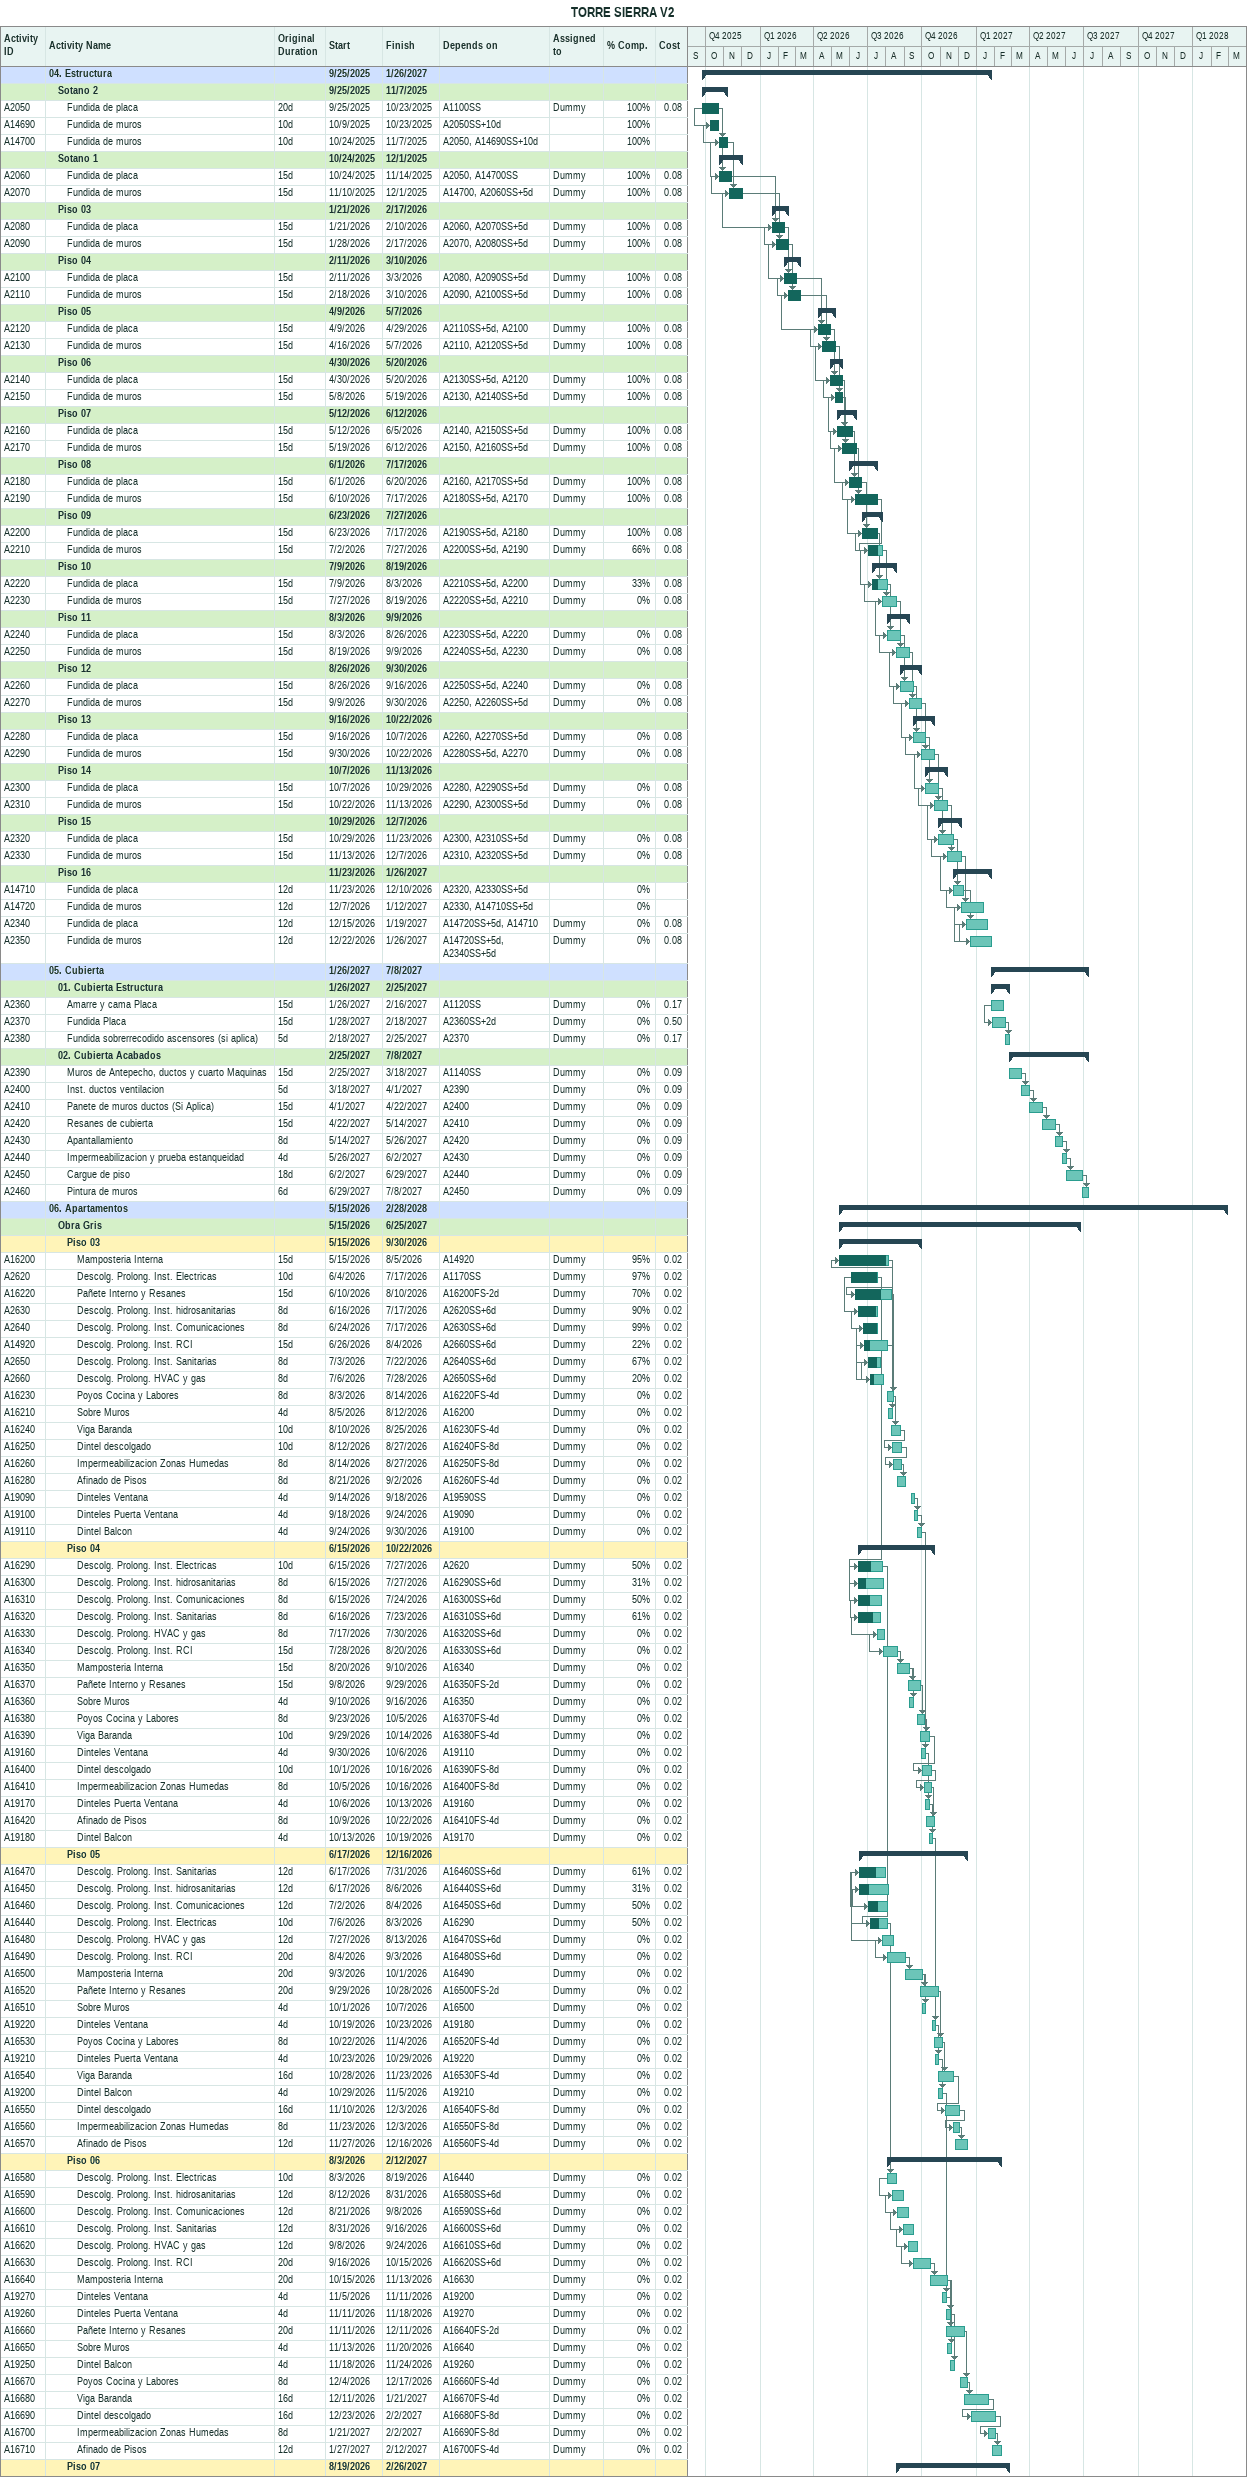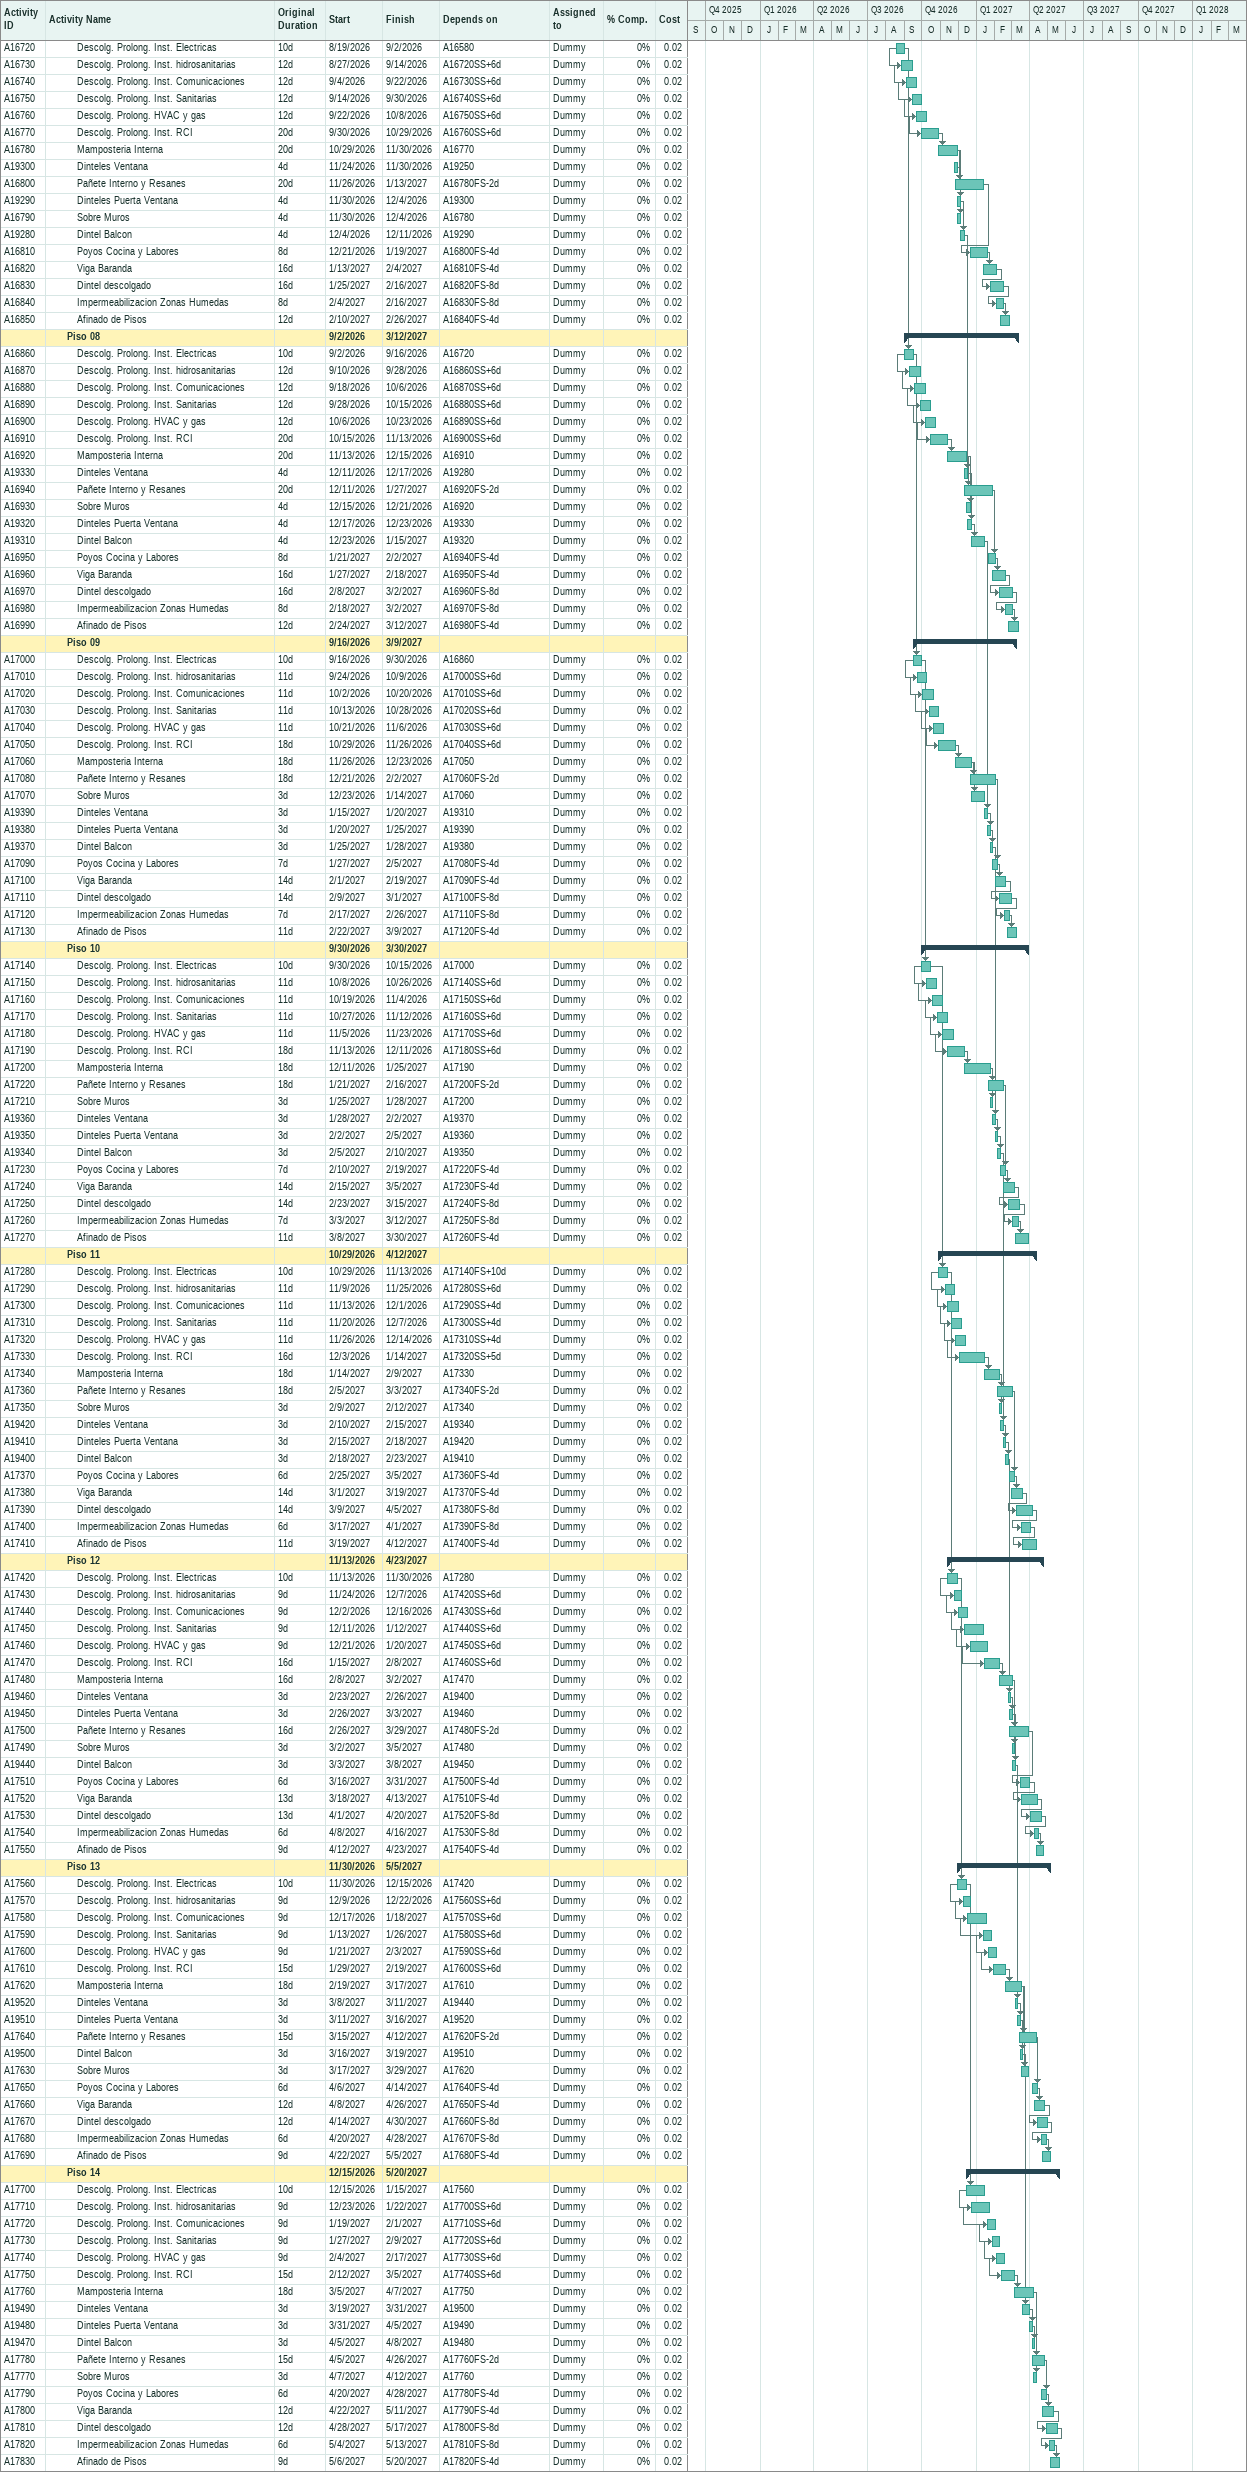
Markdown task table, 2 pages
TORRE SIERRA V2

| ID | Level | Task | Original duration | Start | Finish | Predecessors | Resources | % complete | Cost |
|---|---|---|---|---|---|---|---|---|---|
|  | 1 | **04. Estructura** |  | 2025-09-25 | 2027-01-26 |  |  |  |  |
|  | 2 | **Sotano 2** |  | 2025-09-25 | 2025-11-07 |  |  |  |  |
| A2050 | 3 | Fundida de placa | 20d | 2025-09-25 | 2025-10-23 | A1100SS | Dummy | 100 | 0.08 |
| A14690 | 3 | Fundida de muros | 10d | 2025-10-09 | 2025-10-23 | A2050SS+10d |  | 100 |  |
| A14700 | 3 | Fundida de muros | 10d | 2025-10-24 | 2025-11-07 | A2050, A14690SS+10d |  | 100 |  |
|  | 2 | **Sotano 1** |  | 2025-10-24 | 2025-12-01 |  |  |  |  |
| A2060 | 3 | Fundida de placa | 15d | 2025-10-24 | 2025-11-14 | A2050, A14700SS | Dummy | 100 | 0.08 |
| A2070 | 3 | Fundida de muros | 15d | 2025-11-10 | 2025-12-01 | A14700, A2060SS+5d | Dummy | 100 | 0.08 |
|  | 2 | **Piso 03** |  | 2026-01-21 | 2026-02-17 |  |  |  |  |
| A2080 | 3 | Fundida de placa | 15d | 2026-01-21 | 2026-02-10 | A2060, A2070SS+5d | Dummy | 100 | 0.08 |
| A2090 | 3 | Fundida de muros | 15d | 2026-01-28 | 2026-02-17 | A2070, A2080SS+5d | Dummy | 100 | 0.08 |
|  | 2 | **Piso 04** |  | 2026-02-11 | 2026-03-10 |  |  |  |  |
| A2100 | 3 | Fundida de placa | 15d | 2026-02-11 | 2026-03-03 | A2080, A2090SS+5d | Dummy | 100 | 0.08 |
| A2110 | 3 | Fundida de muros | 15d | 2026-02-18 | 2026-03-10 | A2090, A2100SS+5d | Dummy | 100 | 0.08 |
|  | 2 | **Piso 05** |  | 2026-04-09 | 2026-05-07 |  |  |  |  |
| A2120 | 3 | Fundida de placa | 15d | 2026-04-09 | 2026-04-29 | A2110SS+5d, A2100 | Dummy | 100 | 0.08 |
| A2130 | 3 | Fundida de muros | 15d | 2026-04-16 | 2026-05-07 | A2110, A2120SS+5d | Dummy | 100 | 0.08 |
|  | 2 | **Piso 06** |  | 2026-04-30 | 2026-05-20 |  |  |  |  |
| A2140 | 3 | Fundida de placa | 15d | 2026-04-30 | 2026-05-20 | A2130SS+5d, A2120 | Dummy | 100 | 0.08 |
| A2150 | 3 | Fundida de muros | 15d | 2026-05-08 | 2026-05-19 | A2130, A2140SS+5d | Dummy | 100 | 0.08 |
|  | 2 | **Piso 07** |  | 2026-05-12 | 2026-06-12 |  |  |  |  |
| A2160 | 3 | Fundida de placa | 15d | 2026-05-12 | 2026-06-05 | A2140, A2150SS+5d | Dummy | 100 | 0.08 |
| A2170 | 3 | Fundida de muros | 15d | 2026-05-19 | 2026-06-12 | A2150, A2160SS+5d | Dummy | 100 | 0.08 |
|  | 2 | **Piso 08** |  | 2026-06-01 | 2026-07-17 |  |  |  |  |
| A2180 | 3 | Fundida de placa | 15d | 2026-06-01 | 2026-06-20 | A2160, A2170SS+5d | Dummy | 100 | 0.08 |
| A2190 | 3 | Fundida de muros | 15d | 2026-06-10 | 2026-07-17 | A2180SS+5d, A2170 | Dummy | 100 | 0.08 |
|  | 2 | **Piso 09** |  | 2026-06-23 | 2026-07-27 |  |  |  |  |
| A2200 | 3 | Fundida de placa | 15d | 2026-06-23 | 2026-07-17 | A2190SS+5d, A2180 | Dummy | 100 | 0.08 |
| A2210 | 3 | Fundida de muros | 15d | 2026-07-02 | 2026-07-27 | A2200SS+5d, A2190 | Dummy | 66 | 0.08 |
|  | 2 | **Piso 10** |  | 2026-07-09 | 2026-08-19 |  |  |  |  |
| A2220 | 3 | Fundida de placa | 15d | 2026-07-09 | 2026-08-03 | A2210SS+5d, A2200 | Dummy | 33 | 0.08 |
| A2230 | 3 | Fundida de muros | 15d | 2026-07-27 | 2026-08-19 | A2220SS+5d, A2210 | Dummy | 0 | 0.08 |
|  | 2 | **Piso 11** |  | 2026-08-03 | 2026-09-09 |  |  |  |  |
| A2240 | 3 | Fundida de placa | 15d | 2026-08-03 | 2026-08-26 | A2230SS+5d, A2220 | Dummy | 0 | 0.08 |
| A2250 | 3 | Fundida de muros | 15d | 2026-08-19 | 2026-09-09 | A2240SS+5d, A2230 | Dummy | 0 | 0.08 |
|  | 2 | **Piso 12** |  | 2026-08-26 | 2026-09-30 |  |  |  |  |
| A2260 | 3 | Fundida de placa | 15d | 2026-08-26 | 2026-09-16 | A2250SS+5d, A2240 | Dummy | 0 | 0.08 |
| A2270 | 3 | Fundida de muros | 15d | 2026-09-09 | 2026-09-30 | A2250, A2260SS+5d | Dummy | 0 | 0.08 |
|  | 2 | **Piso 13** |  | 2026-09-16 | 2026-10-22 |  |  |  |  |
| A2280 | 3 | Fundida de placa | 15d | 2026-09-16 | 2026-10-07 | A2260, A2270SS+5d | Dummy | 0 | 0.08 |
| A2290 | 3 | Fundida de muros | 15d | 2026-09-30 | 2026-10-22 | A2280SS+5d, A2270 | Dummy | 0 | 0.08 |
|  | 2 | **Piso 14** |  | 2026-10-07 | 2026-11-13 |  |  |  |  |
| A2300 | 3 | Fundida de placa | 15d | 2026-10-07 | 2026-10-29 | A2280, A2290SS+5d | Dummy | 0 | 0.08 |
| A2310 | 3 | Fundida de muros | 15d | 2026-10-22 | 2026-11-13 | A2290, A2300SS+5d | Dummy | 0 | 0.08 |
|  | 2 | **Piso 15** |  | 2026-10-29 | 2026-12-07 |  |  |  |  |
| A2320 | 3 | Fundida de placa | 15d | 2026-10-29 | 2026-11-23 | A2300, A2310SS+5d | Dummy | 0 | 0.08 |
| A2330 | 3 | Fundida de muros | 15d | 2026-11-13 | 2026-12-07 | A2310, A2320SS+5d | Dummy | 0 | 0.08 |
|  | 2 | **Piso 16** |  | 2026-11-23 | 2027-01-26 |  |  |  |  |
| A14710 | 3 | Fundida de placa | 12d | 2026-11-23 | 2026-12-10 | A2320, A2330SS+5d |  | 0 |  |
| A14720 | 3 | Fundida de muros | 12d | 2026-12-07 | 2027-01-12 | A2330, A14710SS+5d |  | 0 |  |
| A2340 | 3 | Fundida de placa | 12d | 2026-12-15 | 2027-01-19 | A14720SS+5d, A14710 | Dummy | 0 | 0.08 |
| A2350 | 3 | Fundida de muros | 12d | 2026-12-22 | 2027-01-26 | A14720SS+5d, A2340SS+5d | Dummy | 0 | 0.08 |
|  | 1 | **05. Cubierta** |  | 2027-01-26 | 2027-07-08 |  |  |  |  |
|  | 2 | **01. Cubierta Estructura** |  | 2027-01-26 | 2027-02-25 |  |  |  |  |
| A2360 | 3 | Amarre y cama Placa | 15d | 2027-01-26 | 2027-02-16 | A1120SS | Dummy | 0 | 0.17 |
| A2370 | 3 | Fundida Placa | 15d | 2027-01-28 | 2027-02-18 | A2360SS+2d | Dummy | 0 | 0.50 |
| A2380 | 3 | Fundida sobrerrecodido ascensores (si aplica) | 5d | 2027-02-18 | 2027-02-25 | A2370 | Dummy | 0 | 0.17 |
|  | 2 | **02. Cubierta Acabados** |  | 2027-02-25 | 2027-07-08 |  |  |  |  |
| A2390 | 3 | Muros de Antepecho, ductos y cuarto Maquinas | 15d | 2027-02-25 | 2027-03-18 | A1140SS | Dummy | 0 | 0.09 |
| A2400 | 3 | Inst. ductos ventilacion | 5d | 2027-03-18 | 2027-04-01 | A2390 | Dummy | 0 | 0.09 |
| A2410 | 3 | Panete de muros ductos (Si Aplica) | 15d | 2027-04-01 | 2027-04-22 | A2400 | Dummy | 0 | 0.09 |
| A2420 | 3 | Resanes de cubierta | 15d | 2027-04-22 | 2027-05-14 | A2410 | Dummy | 0 | 0.09 |
| A2430 | 3 | Apantallamiento | 8d | 2027-05-14 | 2027-05-26 | A2420 | Dummy | 0 | 0.09 |
| A2440 | 3 | Impermeabilizacion y prueba estanqueidad | 4d | 2027-05-26 | 2027-06-02 | A2430 | Dummy | 0 | 0.09 |
| A2450 | 3 | Cargue de piso | 18d | 2027-06-02 | 2027-06-29 | A2440 | Dummy | 0 | 0.09 |
| A2460 | 3 | Pintura de muros | 6d | 2027-06-29 | 2027-07-08 | A2450 | Dummy | 0 | 0.09 |
|  | 1 | **06. Apartamentos** |  | 2026-05-15 | 2028-02-28 |  |  |  |  |
|  | 2 | **Obra Gris** |  | 2026-05-15 | 2027-06-25 |  |  |  |  |
|  | 3 | **Piso 03** |  | 2026-05-15 | 2026-09-30 |  |  |  |  |
| A16200 | 4 | Mamposteria Interna | 15d | 2026-05-15 | 2026-08-05 | A14920 | Dummy | 95 | 0.02 |
| A2620 | 4 | Descolg. Prolong. Inst. Electricas | 10d | 2026-06-04 | 2026-07-17 | A1170SS | Dummy | 97 | 0.02 |
| A16220 | 4 | Pañete Interno y Resanes | 15d | 2026-06-10 | 2026-08-10 | A16200FS-2d | Dummy | 70 | 0.02 |
| A2630 | 4 | Descolg. Prolong. Inst. hidrosanitarias | 8d | 2026-06-16 | 2026-07-17 | A2620SS+6d | Dummy | 90 | 0.02 |
| A2640 | 4 | Descolg. Prolong. Inst. Comunicaciones | 8d | 2026-06-24 | 2026-07-17 | A2630SS+6d | Dummy | 99 | 0.02 |
| A14920 | 4 | Descolg. Prolong. Inst. RCI | 15d | 2026-06-26 | 2026-08-04 | A2660SS+6d | Dummy | 22 | 0.02 |
| A2650 | 4 | Descolg. Prolong. Inst. Sanitarias | 8d | 2026-07-03 | 2026-07-22 | A2640SS+6d | Dummy | 67 | 0.02 |
| A2660 | 4 | Descolg. Prolong. HVAC y gas | 8d | 2026-07-06 | 2026-07-28 | A2650SS+6d | Dummy | 20 | 0.02 |
| A16230 | 4 | Poyos Cocina y Labores | 8d | 2026-08-03 | 2026-08-14 | A16220FS-4d | Dummy | 0 | 0.02 |
| A16210 | 4 | Sobre Muros | 4d | 2026-08-05 | 2026-08-12 | A16200 | Dummy | 0 | 0.02 |
| A16240 | 4 | Viga Baranda | 10d | 2026-08-10 | 2026-08-25 | A16230FS-4d | Dummy | 0 | 0.02 |
| A16250 | 4 | Dintel descolgado | 10d | 2026-08-12 | 2026-08-27 | A16240FS-8d | Dummy | 0 | 0.02 |
| A16260 | 4 | Impermeabilizacion Zonas Humedas | 8d | 2026-08-14 | 2026-08-27 | A16250FS-8d | Dummy | 0 | 0.02 |
| A16280 | 4 | Afinado de Pisos | 8d | 2026-08-21 | 2026-09-02 | A16260FS-4d | Dummy | 0 | 0.02 |
| A19090 | 4 | Dinteles Ventana | 4d | 2026-09-14 | 2026-09-18 | A19590SS | Dummy | 0 | 0.02 |
| A19100 | 4 | Dinteles Puerta Ventana | 4d | 2026-09-18 | 2026-09-24 | A19090 | Dummy | 0 | 0.02 |
| A19110 | 4 | Dintel Balcon | 4d | 2026-09-24 | 2026-09-30 | A19100 | Dummy | 0 | 0.02 |
|  | 3 | **Piso 04** |  | 2026-06-15 | 2026-10-22 |  |  |  |  |
| A16290 | 4 | Descolg. Prolong. Inst. Electricas | 10d | 2026-06-15 | 2026-07-27 | A2620 | Dummy | 50 | 0.02 |
| A16300 | 4 | Descolg. Prolong. Inst. hidrosanitarias | 8d | 2026-06-15 | 2026-07-27 | A16290SS+6d | Dummy | 31 | 0.02 |
| A16310 | 4 | Descolg. Prolong. Inst. Comunicaciones | 8d | 2026-06-15 | 2026-07-24 | A16300SS+6d | Dummy | 50 | 0.02 |
| A16320 | 4 | Descolg. Prolong. Inst. Sanitarias | 8d | 2026-06-16 | 2026-07-23 | A16310SS+6d | Dummy | 61 | 0.02 |
| A16330 | 4 | Descolg. Prolong. HVAC y gas | 8d | 2026-07-17 | 2026-07-30 | A16320SS+6d | Dummy | 0 | 0.02 |
| A16340 | 4 | Descolg. Prolong. Inst. RCI | 15d | 2026-07-28 | 2026-08-20 | A16330SS+6d | Dummy | 0 | 0.02 |
| A16350 | 4 | Mamposteria Interna | 15d | 2026-08-20 | 2026-09-10 | A16340 | Dummy | 0 | 0.02 |
| A16370 | 4 | Pañete Interno y Resanes | 15d | 2026-09-08 | 2026-09-29 | A16350FS-2d | Dummy | 0 | 0.02 |
| A16360 | 4 | Sobre Muros | 4d | 2026-09-10 | 2026-09-16 | A16350 | Dummy | 0 | 0.02 |
| A16380 | 4 | Poyos Cocina y Labores | 8d | 2026-09-23 | 2026-10-05 | A16370FS-4d | Dummy | 0 | 0.02 |
| A16390 | 4 | Viga Baranda | 10d | 2026-09-29 | 2026-10-14 | A16380FS-4d | Dummy | 0 | 0.02 |
| A19160 | 4 | Dinteles Ventana | 4d | 2026-09-30 | 2026-10-06 | A19110 | Dummy | 0 | 0.02 |
| A16400 | 4 | Dintel descolgado | 10d | 2026-10-01 | 2026-10-16 | A16390FS-8d | Dummy | 0 | 0.02 |
| A16410 | 4 | Impermeabilizacion Zonas Humedas | 8d | 2026-10-05 | 2026-10-16 | A16400FS-8d | Dummy | 0 | 0.02 |
| A19170 | 4 | Dinteles Puerta Ventana | 4d | 2026-10-06 | 2026-10-13 | A19160 | Dummy | 0 | 0.02 |
| A16420 | 4 | Afinado de Pisos | 8d | 2026-10-09 | 2026-10-22 | A16410FS-4d | Dummy | 0 | 0.02 |
| A19180 | 4 | Dintel Balcon | 4d | 2026-10-13 | 2026-10-19 | A19170 | Dummy | 0 | 0.02 |
|  | 3 | **Piso 05** |  | 2026-06-17 | 2026-12-16 |  |  |  |  |
| A16470 | 4 | Descolg. Prolong. Inst. Sanitarias | 12d | 2026-06-17 | 2026-07-31 | A16460SS+6d | Dummy | 61 | 0.02 |
| A16450 | 4 | Descolg. Prolong. Inst. hidrosanitarias | 12d | 2026-06-17 | 2026-08-06 | A16440SS+6d | Dummy | 31 | 0.02 |
| A16460 | 4 | Descolg. Prolong. Inst. Comunicaciones | 12d | 2026-07-02 | 2026-08-04 | A16450SS+6d | Dummy | 50 | 0.02 |
| A16440 | 4 | Descolg. Prolong. Inst. Electricas | 10d | 2026-07-06 | 2026-08-03 | A16290 | Dummy | 50 | 0.02 |
| A16480 | 4 | Descolg. Prolong. HVAC y gas | 12d | 2026-07-27 | 2026-08-13 | A16470SS+6d | Dummy | 0 | 0.02 |
| A16490 | 4 | Descolg. Prolong. Inst. RCI | 20d | 2026-08-04 | 2026-09-03 | A16480SS+6d | Dummy | 0 | 0.02 |
| A16500 | 4 | Mamposteria Interna | 20d | 2026-09-03 | 2026-10-01 | A16490 | Dummy | 0 | 0.02 |
| A16520 | 4 | Pañete Interno y Resanes | 20d | 2026-09-29 | 2026-10-28 | A16500FS-2d | Dummy | 0 | 0.02 |
| A16510 | 4 | Sobre Muros | 4d | 2026-10-01 | 2026-10-07 | A16500 | Dummy | 0 | 0.02 |
| A19220 | 4 | Dinteles Ventana | 4d | 2026-10-19 | 2026-10-23 | A19180 | Dummy | 0 | 0.02 |
| A16530 | 4 | Poyos Cocina y Labores | 8d | 2026-10-22 | 2026-11-04 | A16520FS-4d | Dummy | 0 | 0.02 |
| A19210 | 4 | Dinteles Puerta Ventana | 4d | 2026-10-23 | 2026-10-29 | A19220 | Dummy | 0 | 0.02 |
| A16540 | 4 | Viga Baranda | 16d | 2026-10-28 | 2026-11-23 | A16530FS-4d | Dummy | 0 | 0.02 |
| A19200 | 4 | Dintel Balcon | 4d | 2026-10-29 | 2026-11-05 | A19210 | Dummy | 0 | 0.02 |
| A16550 | 4 | Dintel descolgado | 16d | 2026-11-10 | 2026-12-03 | A16540FS-8d | Dummy | 0 | 0.02 |
| A16560 | 4 | Impermeabilizacion Zonas Humedas | 8d | 2026-11-23 | 2026-12-03 | A16550FS-8d | Dummy | 0 | 0.02 |
| A16570 | 4 | Afinado de Pisos | 12d | 2026-11-27 | 2026-12-16 | A16560FS-4d | Dummy | 0 | 0.02 |
|  | 3 | **Piso 06** |  | 2026-08-03 | 2027-02-12 |  |  |  |  |
| A16580 | 4 | Descolg. Prolong. Inst. Electricas | 10d | 2026-08-03 | 2026-08-19 | A16440 | Dummy | 0 | 0.02 |
| A16590 | 4 | Descolg. Prolong. Inst. hidrosanitarias | 12d | 2026-08-12 | 2026-08-31 | A16580SS+6d | Dummy | 0 | 0.02 |
| A16600 | 4 | Descolg. Prolong. Inst. Comunicaciones | 12d | 2026-08-21 | 2026-09-08 | A16590SS+6d | Dummy | 0 | 0.02 |
| A16610 | 4 | Descolg. Prolong. Inst. Sanitarias | 12d | 2026-08-31 | 2026-09-16 | A16600SS+6d | Dummy | 0 | 0.02 |
| A16620 | 4 | Descolg. Prolong. HVAC y gas | 12d | 2026-09-08 | 2026-09-24 | A16610SS+6d | Dummy | 0 | 0.02 |
| A16630 | 4 | Descolg. Prolong. Inst. RCI | 20d | 2026-09-16 | 2026-10-15 | A16620SS+6d | Dummy | 0 | 0.02 |
| A16640 | 4 | Mamposteria Interna | 20d | 2026-10-15 | 2026-11-13 | A16630 | Dummy | 0 | 0.02 |
| A19270 | 4 | Dinteles Ventana | 4d | 2026-11-05 | 2026-11-11 | A19200 | Dummy | 0 | 0.02 |
| A19260 | 4 | Dinteles Puerta Ventana | 4d | 2026-11-11 | 2026-11-18 | A19270 | Dummy | 0 | 0.02 |
| A16660 | 4 | Pañete Interno y Resanes | 20d | 2026-11-11 | 2026-12-11 | A16640FS-2d | Dummy | 0 | 0.02 |
| A16650 | 4 | Sobre Muros | 4d | 2026-11-13 | 2026-11-20 | A16640 | Dummy | 0 | 0.02 |
| A19250 | 4 | Dintel Balcon | 4d | 2026-11-18 | 2026-11-24 | A19260 | Dummy | 0 | 0.02 |
| A16670 | 4 | Poyos Cocina y Labores | 8d | 2026-12-04 | 2026-12-17 | A16660FS-4d | Dummy | 0 | 0.02 |
| A16680 | 4 | Viga Baranda | 16d | 2026-12-11 | 2027-01-21 | A16670FS-4d | Dummy | 0 | 0.02 |
| A16690 | 4 | Dintel descolgado | 16d | 2026-12-23 | 2027-02-02 | A16680FS-8d | Dummy | 0 | 0.02 |
| A16700 | 4 | Impermeabilizacion Zonas Humedas | 8d | 2027-01-21 | 2027-02-02 | A16690FS-8d | Dummy | 0 | 0.02 |
| A16710 | 4 | Afinado de Pisos | 12d | 2027-01-27 | 2027-02-12 | A16700FS-4d | Dummy | 0 | 0.02 |
|  | 3 | **Piso 07** |  | 2026-08-19 | 2027-02-26 |  |  |  |  |
| A16720 | 4 | Descolg. Prolong. Inst. Electricas | 10d | 2026-08-19 | 2026-09-02 | A16580 | Dummy | 0 | 0.02 |
| A16730 | 4 | Descolg. Prolong. Inst. hidrosanitarias | 12d | 2026-08-27 | 2026-09-14 | A16720SS+6d | Dummy | 0 | 0.02 |
| A16740 | 4 | Descolg. Prolong. Inst. Comunicaciones | 12d | 2026-09-04 | 2026-09-22 | A16730SS+6d | Dummy | 0 | 0.02 |
| A16750 | 4 | Descolg. Prolong. Inst. Sanitarias | 12d | 2026-09-14 | 2026-09-30 | A16740SS+6d | Dummy | 0 | 0.02 |
| A16760 | 4 | Descolg. Prolong. HVAC y gas | 12d | 2026-09-22 | 2026-10-08 | A16750SS+6d | Dummy | 0 | 0.02 |
| A16770 | 4 | Descolg. Prolong. Inst. RCI | 20d | 2026-09-30 | 2026-10-29 | A16760SS+6d | Dummy | 0 | 0.02 |
| A16780 | 4 | Mamposteria Interna | 20d | 2026-10-29 | 2026-11-30 | A16770 | Dummy | 0 | 0.02 |
| A19300 | 4 | Dinteles Ventana | 4d | 2026-11-24 | 2026-11-30 | A19250 | Dummy | 0 | 0.02 |
| A16800 | 4 | Pañete Interno y Resanes | 20d | 2026-11-26 | 2027-01-13 | A16780FS-2d | Dummy | 0 | 0.02 |
| A19290 | 4 | Dinteles Puerta Ventana | 4d | 2026-11-30 | 2026-12-04 | A19300 | Dummy | 0 | 0.02 |
| A16790 | 4 | Sobre Muros | 4d | 2026-11-30 | 2026-12-04 | A16780 | Dummy | 0 | 0.02 |
| A19280 | 4 | Dintel Balcon | 4d | 2026-12-04 | 2026-12-11 | A19290 | Dummy | 0 | 0.02 |
| A16810 | 4 | Poyos Cocina y Labores | 8d | 2026-12-21 | 2027-01-19 | A16800FS-4d | Dummy | 0 | 0.02 |
| A16820 | 4 | Viga Baranda | 16d | 2027-01-13 | 2027-02-04 | A16810FS-4d | Dummy | 0 | 0.02 |
| A16830 | 4 | Dintel descolgado | 16d | 2027-01-25 | 2027-02-16 | A16820FS-8d | Dummy | 0 | 0.02 |
| A16840 | 4 | Impermeabilizacion Zonas Humedas | 8d | 2027-02-04 | 2027-02-16 | A16830FS-8d | Dummy | 0 | 0.02 |
| A16850 | 4 | Afinado de Pisos | 12d | 2027-02-10 | 2027-02-26 | A16840FS-4d | Dummy | 0 | 0.02 |
|  | 3 | **Piso 08** |  | 2026-09-02 | 2027-03-12 |  |  |  |  |
| A16860 | 4 | Descolg. Prolong. Inst. Electricas | 10d | 2026-09-02 | 2026-09-16 | A16720 | Dummy | 0 | 0.02 |
| A16870 | 4 | Descolg. Prolong. Inst. hidrosanitarias | 12d | 2026-09-10 | 2026-09-28 | A16860SS+6d | Dummy | 0 | 0.02 |
| A16880 | 4 | Descolg. Prolong. Inst. Comunicaciones | 12d | 2026-09-18 | 2026-10-06 | A16870SS+6d | Dummy | 0 | 0.02 |
| A16890 | 4 | Descolg. Prolong. Inst. Sanitarias | 12d | 2026-09-28 | 2026-10-15 | A16880SS+6d | Dummy | 0 | 0.02 |
| A16900 | 4 | Descolg. Prolong. HVAC y gas | 12d | 2026-10-06 | 2026-10-23 | A16890SS+6d | Dummy | 0 | 0.02 |
| A16910 | 4 | Descolg. Prolong. Inst. RCI | 20d | 2026-10-15 | 2026-11-13 | A16900SS+6d | Dummy | 0 | 0.02 |
| A16920 | 4 | Mamposteria Interna | 20d | 2026-11-13 | 2026-12-15 | A16910 | Dummy | 0 | 0.02 |
| A19330 | 4 | Dinteles Ventana | 4d | 2026-12-11 | 2026-12-17 | A19280 | Dummy | 0 | 0.02 |
| A16940 | 4 | Pañete Interno y Resanes | 20d | 2026-12-11 | 2027-01-27 | A16920FS-2d | Dummy | 0 | 0.02 |
| A16930 | 4 | Sobre Muros | 4d | 2026-12-15 | 2026-12-21 | A16920 | Dummy | 0 | 0.02 |
| A19320 | 4 | Dinteles Puerta Ventana | 4d | 2026-12-17 | 2026-12-23 | A19330 | Dummy | 0 | 0.02 |
| A19310 | 4 | Dintel Balcon | 4d | 2026-12-23 | 2027-01-15 | A19320 | Dummy | 0 | 0.02 |
| A16950 | 4 | Poyos Cocina y Labores | 8d | 2027-01-21 | 2027-02-02 | A16940FS-4d | Dummy | 0 | 0.02 |
| A16960 | 4 | Viga Baranda | 16d | 2027-01-27 | 2027-02-18 | A16950FS-4d | Dummy | 0 | 0.02 |
| A16970 | 4 | Dintel descolgado | 16d | 2027-02-08 | 2027-03-02 | A16960FS-8d | Dummy | 0 | 0.02 |
| A16980 | 4 | Impermeabilizacion Zonas Humedas | 8d | 2027-02-18 | 2027-03-02 | A16970FS-8d | Dummy | 0 | 0.02 |
| A16990 | 4 | Afinado de Pisos | 12d | 2027-02-24 | 2027-03-12 | A16980FS-4d | Dummy | 0 | 0.02 |
|  | 3 | **Piso 09** |  | 2026-09-16 | 2027-03-09 |  |  |  |  |
| A17000 | 4 | Descolg. Prolong. Inst. Electricas | 10d | 2026-09-16 | 2026-09-30 | A16860 | Dummy | 0 | 0.02 |
| A17010 | 4 | Descolg. Prolong. Inst. hidrosanitarias | 11d | 2026-09-24 | 2026-10-09 | A17000SS+6d | Dummy | 0 | 0.02 |
| A17020 | 4 | Descolg. Prolong. Inst. Comunicaciones | 11d | 2026-10-02 | 2026-10-20 | A17010SS+6d | Dummy | 0 | 0.02 |
| A17030 | 4 | Descolg. Prolong. Inst. Sanitarias | 11d | 2026-10-13 | 2026-10-28 | A17020SS+6d | Dummy | 0 | 0.02 |
| A17040 | 4 | Descolg. Prolong. HVAC y gas | 11d | 2026-10-21 | 2026-11-06 | A17030SS+6d | Dummy | 0 | 0.02 |
| A17050 | 4 | Descolg. Prolong. Inst. RCI | 18d | 2026-10-29 | 2026-11-26 | A17040SS+6d | Dummy | 0 | 0.02 |
| A17060 | 4 | Mamposteria Interna | 18d | 2026-11-26 | 2026-12-23 | A17050 | Dummy | 0 | 0.02 |
| A17080 | 4 | Pañete Interno y Resanes | 18d | 2026-12-21 | 2027-02-02 | A17060FS-2d | Dummy | 0 | 0.02 |
| A17070 | 4 | Sobre Muros | 3d | 2026-12-23 | 2027-01-14 | A17060 | Dummy | 0 | 0.02 |
| A19390 | 4 | Dinteles Ventana | 3d | 2027-01-15 | 2027-01-20 | A19310 | Dummy | 0 | 0.02 |
| A19380 | 4 | Dinteles Puerta Ventana | 3d | 2027-01-20 | 2027-01-25 | A19390 | Dummy | 0 | 0.02 |
| A19370 | 4 | Dintel Balcon | 3d | 2027-01-25 | 2027-01-28 | A19380 | Dummy | 0 | 0.02 |
| A17090 | 4 | Poyos Cocina y Labores | 7d | 2027-01-27 | 2027-02-05 | A17080FS-4d | Dummy | 0 | 0.02 |
| A17100 | 4 | Viga Baranda | 14d | 2027-02-01 | 2027-02-19 | A17090FS-4d | Dummy | 0 | 0.02 |
| A17110 | 4 | Dintel descolgado | 14d | 2027-02-09 | 2027-03-01 | A17100FS-8d | Dummy | 0 | 0.02 |
| A17120 | 4 | Impermeabilizacion Zonas Humedas | 7d | 2027-02-17 | 2027-02-26 | A17110FS-8d | Dummy | 0 | 0.02 |
| A17130 | 4 | Afinado de Pisos | 11d | 2027-02-22 | 2027-03-09 | A17120FS-4d | Dummy | 0 | 0.02 |
|  | 3 | **Piso 10** |  | 2026-09-30 | 2027-03-30 |  |  |  |  |
| A17140 | 4 | Descolg. Prolong. Inst. Electricas | 10d | 2026-09-30 | 2026-10-15 | A17000 | Dummy | 0 | 0.02 |
| A17150 | 4 | Descolg. Prolong. Inst. hidrosanitarias | 11d | 2026-10-08 | 2026-10-26 | A17140SS+6d | Dummy | 0 | 0.02 |
| A17160 | 4 | Descolg. Prolong. Inst. Comunicaciones | 11d | 2026-10-19 | 2026-11-04 | A17150SS+6d | Dummy | 0 | 0.02 |
| A17170 | 4 | Descolg. Prolong. Inst. Sanitarias | 11d | 2026-10-27 | 2026-11-12 | A17160SS+6d | Dummy | 0 | 0.02 |
| A17180 | 4 | Descolg. Prolong. HVAC y gas | 11d | 2026-11-05 | 2026-11-23 | A17170SS+6d | Dummy | 0 | 0.02 |
| A17190 | 4 | Descolg. Prolong. Inst. RCI | 18d | 2026-11-13 | 2026-12-11 | A17180SS+6d | Dummy | 0 | 0.02 |
| A17200 | 4 | Mamposteria Interna | 18d | 2026-12-11 | 2027-01-25 | A17190 | Dummy | 0 | 0.02 |
| A17220 | 4 | Pañete Interno y Resanes | 18d | 2027-01-21 | 2027-02-16 | A17200FS-2d | Dummy | 0 | 0.02 |
| A17210 | 4 | Sobre Muros | 3d | 2027-01-25 | 2027-01-28 | A17200 | Dummy | 0 | 0.02 |
| A19360 | 4 | Dinteles Ventana | 3d | 2027-01-28 | 2027-02-02 | A19370 | Dummy | 0 | 0.02 |
| A19350 | 4 | Dinteles Puerta Ventana | 3d | 2027-02-02 | 2027-02-05 | A19360 | Dummy | 0 | 0.02 |
| A19340 | 4 | Dintel Balcon | 3d | 2027-02-05 | 2027-02-10 | A19350 | Dummy | 0 | 0.02 |
| A17230 | 4 | Poyos Cocina y Labores | 7d | 2027-02-10 | 2027-02-19 | A17220FS-4d | Dummy | 0 | 0.02 |
| A17240 | 4 | Viga Baranda | 14d | 2027-02-15 | 2027-03-05 | A17230FS-4d | Dummy | 0 | 0.02 |
| A17250 | 4 | Dintel descolgado | 14d | 2027-02-23 | 2027-03-15 | A17240FS-8d | Dummy | 0 | 0.02 |
| A17260 | 4 | Impermeabilizacion Zonas Humedas | 7d | 2027-03-03 | 2027-03-12 | A17250FS-8d | Dummy | 0 | 0.02 |
| A17270 | 4 | Afinado de Pisos | 11d | 2027-03-08 | 2027-03-30 | A17260FS-4d | Dummy | 0 | 0.02 |
|  | 3 | **Piso 11** |  | 2026-10-29 | 2027-04-12 |  |  |  |  |
| A17280 | 4 | Descolg. Prolong. Inst. Electricas | 10d | 2026-10-29 | 2026-11-13 | A17140FS+10d | Dummy | 0 | 0.02 |
| A17290 | 4 | Descolg. Prolong. Inst. hidrosanitarias | 11d | 2026-11-09 | 2026-11-25 | A17280SS+6d | Dummy | 0 | 0.02 |
| A17300 | 4 | Descolg. Prolong. Inst. Comunicaciones | 11d | 2026-11-13 | 2026-12-01 | A17290SS+4d | Dummy | 0 | 0.02 |
| A17310 | 4 | Descolg. Prolong. Inst. Sanitarias | 11d | 2026-11-20 | 2026-12-07 | A17300SS+4d | Dummy | 0 | 0.02 |
| A17320 | 4 | Descolg. Prolong. HVAC y gas | 11d | 2026-11-26 | 2026-12-14 | A17310SS+4d | Dummy | 0 | 0.02 |
| A17330 | 4 | Descolg. Prolong. Inst. RCI | 16d | 2026-12-03 | 2027-01-14 | A17320SS+5d | Dummy | 0 | 0.02 |
| A17340 | 4 | Mamposteria Interna | 18d | 2027-01-14 | 2027-02-09 | A17330 | Dummy | 0 | 0.02 |
| A17360 | 4 | Pañete Interno y Resanes | 18d | 2027-02-05 | 2027-03-03 | A17340FS-2d | Dummy | 0 | 0.02 |
| A17350 | 4 | Sobre Muros | 3d | 2027-02-09 | 2027-02-12 | A17340 | Dummy | 0 | 0.02 |
| A19420 | 4 | Dinteles Ventana | 3d | 2027-02-10 | 2027-02-15 | A19340 | Dummy | 0 | 0.02 |
| A19410 | 4 | Dinteles Puerta Ventana | 3d | 2027-02-15 | 2027-02-18 | A19420 | Dummy | 0 | 0.02 |
| A19400 | 4 | Dintel Balcon | 3d | 2027-02-18 | 2027-02-23 | A19410 | Dummy | 0 | 0.02 |
| A17370 | 4 | Poyos Cocina y Labores | 6d | 2027-02-25 | 2027-03-05 | A17360FS-4d | Dummy | 0 | 0.02 |
| A17380 | 4 | Viga Baranda | 14d | 2027-03-01 | 2027-03-19 | A17370FS-4d | Dummy | 0 | 0.02 |
| A17390 | 4 | Dintel descolgado | 14d | 2027-03-09 | 2027-04-05 | A17380FS-8d | Dummy | 0 | 0.02 |
| A17400 | 4 | Impermeabilizacion Zonas Humedas | 6d | 2027-03-17 | 2027-04-01 | A17390FS-8d | Dummy | 0 | 0.02 |
| A17410 | 4 | Afinado de Pisos | 11d | 2027-03-19 | 2027-04-12 | A17400FS-4d | Dummy | 0 | 0.02 |
|  | 3 | **Piso 12** |  | 2026-11-13 | 2027-04-23 |  |  |  |  |
| A17420 | 4 | Descolg. Prolong. Inst. Electricas | 10d | 2026-11-13 | 2026-11-30 | A17280 | Dummy | 0 | 0.02 |
| A17430 | 4 | Descolg. Prolong. Inst. hidrosanitarias | 9d | 2026-11-24 | 2026-12-07 | A17420SS+6d | Dummy | 0 | 0.02 |
| A17440 | 4 | Descolg. Prolong. Inst. Comunicaciones | 9d | 2026-12-02 | 2026-12-16 | A17430SS+6d | Dummy | 0 | 0.02 |
| A17450 | 4 | Descolg. Prolong. Inst. Sanitarias | 9d | 2026-12-11 | 2027-01-12 | A17440SS+6d | Dummy | 0 | 0.02 |
| A17460 | 4 | Descolg. Prolong. HVAC y gas | 9d | 2026-12-21 | 2027-01-20 | A17450SS+6d | Dummy | 0 | 0.02 |
| A17470 | 4 | Descolg. Prolong. Inst. RCI | 16d | 2027-01-15 | 2027-02-08 | A17460SS+6d | Dummy | 0 | 0.02 |
| A17480 | 4 | Mamposteria Interna | 16d | 2027-02-08 | 2027-03-02 | A17470 | Dummy | 0 | 0.02 |
| A19460 | 4 | Dinteles Ventana | 3d | 2027-02-23 | 2027-02-26 | A19400 | Dummy | 0 | 0.02 |
| A19450 | 4 | Dinteles Puerta Ventana | 3d | 2027-02-26 | 2027-03-03 | A19460 | Dummy | 0 | 0.02 |
| A17500 | 4 | Pañete Interno y Resanes | 16d | 2027-02-26 | 2027-03-29 | A17480FS-2d | Dummy | 0 | 0.02 |
| A17490 | 4 | Sobre Muros | 3d | 2027-03-02 | 2027-03-05 | A17480 | Dummy | 0 | 0.02 |
| A19440 | 4 | Dintel Balcon | 3d | 2027-03-03 | 2027-03-08 | A19450 | Dummy | 0 | 0.02 |
| A17510 | 4 | Poyos Cocina y Labores | 6d | 2027-03-16 | 2027-03-31 | A17500FS-4d | Dummy | 0 | 0.02 |
| A17520 | 4 | Viga Baranda | 13d | 2027-03-18 | 2027-04-13 | A17510FS-4d | Dummy | 0 | 0.02 |
| A17530 | 4 | Dintel descolgado | 13d | 2027-04-01 | 2027-04-20 | A17520FS-8d | Dummy | 0 | 0.02 |
| A17540 | 4 | Impermeabilizacion Zonas Humedas | 6d | 2027-04-08 | 2027-04-16 | A17530FS-8d | Dummy | 0 | 0.02 |
| A17550 | 4 | Afinado de Pisos | 9d | 2027-04-12 | 2027-04-23 | A17540FS-4d | Dummy | 0 | 0.02 |
|  | 3 | **Piso 13** |  | 2026-11-30 | 2027-05-05 |  |  |  |  |
| A17560 | 4 | Descolg. Prolong. Inst. Electricas | 10d | 2026-11-30 | 2026-12-15 | A17420 | Dummy | 0 | 0.02 |
| A17570 | 4 | Descolg. Prolong. Inst. hidrosanitarias | 9d | 2026-12-09 | 2026-12-22 | A17560SS+6d | Dummy | 0 | 0.02 |
| A17580 | 4 | Descolg. Prolong. Inst. Comunicaciones | 9d | 2026-12-17 | 2027-01-18 | A17570SS+6d | Dummy | 0 | 0.02 |
| A17590 | 4 | Descolg. Prolong. Inst. Sanitarias | 9d | 2027-01-13 | 2027-01-26 | A17580SS+6d | Dummy | 0 | 0.02 |
| A17600 | 4 | Descolg. Prolong. HVAC y gas | 9d | 2027-01-21 | 2027-02-03 | A17590SS+6d | Dummy | 0 | 0.02 |
| A17610 | 4 | Descolg. Prolong. Inst. RCI | 15d | 2027-01-29 | 2027-02-19 | A17600SS+6d | Dummy | 0 | 0.02 |
| A17620 | 4 | Mamposteria Interna | 18d | 2027-02-19 | 2027-03-17 | A17610 | Dummy | 0 | 0.02 |
| A19520 | 4 | Dinteles Ventana | 3d | 2027-03-08 | 2027-03-11 | A19440 | Dummy | 0 | 0.02 |
| A19510 | 4 | Dinteles Puerta Ventana | 3d | 2027-03-11 | 2027-03-16 | A19520 | Dummy | 0 | 0.02 |
| A17640 | 4 | Pañete Interno y Resanes | 15d | 2027-03-15 | 2027-04-12 | A17620FS-2d | Dummy | 0 | 0.02 |
| A19500 | 4 | Dintel Balcon | 3d | 2027-03-16 | 2027-03-19 | A19510 | Dummy | 0 | 0.02 |
| A17630 | 4 | Sobre Muros | 3d | 2027-03-17 | 2027-03-29 | A17620 | Dummy | 0 | 0.02 |
| A17650 | 4 | Poyos Cocina y Labores | 6d | 2027-04-06 | 2027-04-14 | A17640FS-4d | Dummy | 0 | 0.02 |
| A17660 | 4 | Viga Baranda | 12d | 2027-04-08 | 2027-04-26 | A17650FS-4d | Dummy | 0 | 0.02 |
| A17670 | 4 | Dintel descolgado | 12d | 2027-04-14 | 2027-04-30 | A17660FS-8d | Dummy | 0 | 0.02 |
| A17680 | 4 | Impermeabilizacion Zonas Humedas | 6d | 2027-04-20 | 2027-04-28 | A17670FS-8d | Dummy | 0 | 0.02 |
| A17690 | 4 | Afinado de Pisos | 9d | 2027-04-22 | 2027-05-05 | A17680FS-4d | Dummy | 0 | 0.02 |
|  | 3 | **Piso 14** |  | 2026-12-15 | 2027-05-20 |  |  |  |  |
| A17700 | 4 | Descolg. Prolong. Inst. Electricas | 10d | 2026-12-15 | 2027-01-15 | A17560 | Dummy | 0 | 0.02 |
| A17710 | 4 | Descolg. Prolong. Inst. hidrosanitarias | 9d | 2026-12-23 | 2027-01-22 | A17700SS+6d | Dummy | 0 | 0.02 |
| A17720 | 4 | Descolg. Prolong. Inst. Comunicaciones | 9d | 2027-01-19 | 2027-02-01 | A17710SS+6d | Dummy | 0 | 0.02 |
| A17730 | 4 | Descolg. Prolong. Inst. Sanitarias | 9d | 2027-01-27 | 2027-02-09 | A17720SS+6d | Dummy | 0 | 0.02 |
| A17740 | 4 | Descolg. Prolong. HVAC y gas | 9d | 2027-02-04 | 2027-02-17 | A17730SS+6d | Dummy | 0 | 0.02 |
| A17750 | 4 | Descolg. Prolong. Inst. RCI | 15d | 2027-02-12 | 2027-03-05 | A17740SS+6d | Dummy | 0 | 0.02 |
| A17760 | 4 | Mamposteria Interna | 18d | 2027-03-05 | 2027-04-07 | A17750 | Dummy | 0 | 0.02 |
| A19490 | 4 | Dinteles Ventana | 3d | 2027-03-19 | 2027-03-31 | A19500 | Dummy | 0 | 0.02 |
| A19480 | 4 | Dinteles Puerta Ventana | 3d | 2027-03-31 | 2027-04-05 | A19490 | Dummy | 0 | 0.02 |
| A19470 | 4 | Dintel Balcon | 3d | 2027-04-05 | 2027-04-08 | A19480 | Dummy | 0 | 0.02 |
| A17780 | 4 | Pañete Interno y Resanes | 15d | 2027-04-05 | 2027-04-26 | A17760FS-2d | Dummy | 0 | 0.02 |
| A17770 | 4 | Sobre Muros | 3d | 2027-04-07 | 2027-04-12 | A17760 | Dummy | 0 | 0.02 |
| A17790 | 4 | Poyos Cocina y Labores | 6d | 2027-04-20 | 2027-04-28 | A17780FS-4d | Dummy | 0 | 0.02 |
| A17800 | 4 | Viga Baranda | 12d | 2027-04-22 | 2027-05-11 | A17790FS-4d | Dummy | 0 | 0.02 |
| A17810 | 4 | Dintel descolgado | 12d | 2027-04-28 | 2027-05-17 | A17800FS-8d | Dummy | 0 | 0.02 |
| A17820 | 4 | Impermeabilizacion Zonas Humedas | 6d | 2027-05-04 | 2027-05-13 | A17810FS-8d | Dummy | 0 | 0.02 |
| A17830 | 4 | Afinado de Pisos | 9d | 2027-05-06 | 2027-05-20 | A17820FS-4d | Dummy | 0 | 0.02 |
